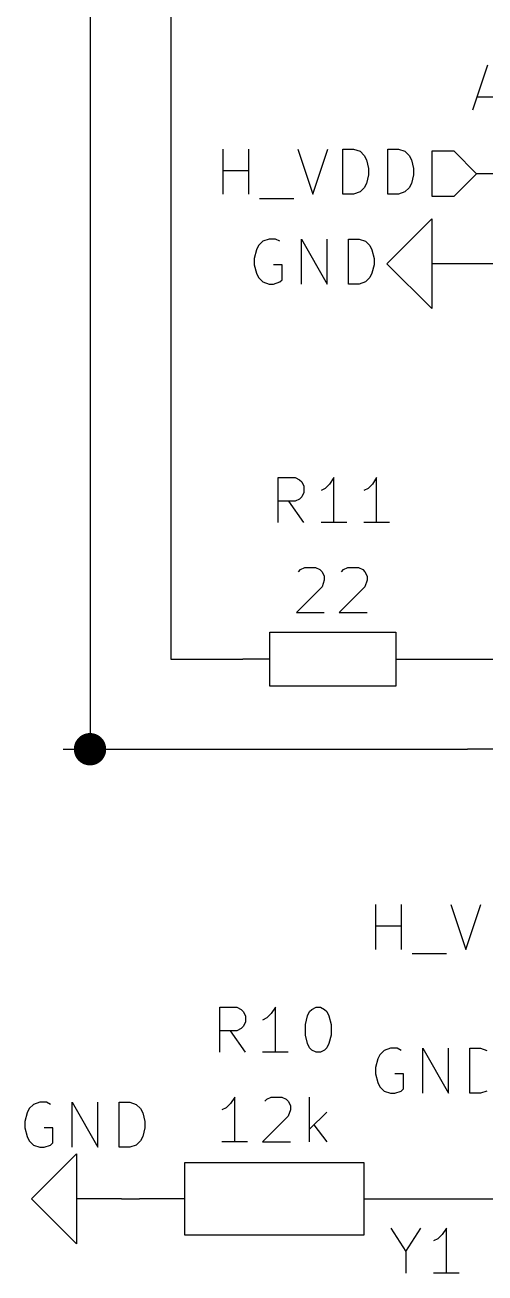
# Model space of a CAD drawing. Extents: x 0.4 to 16.1, y -11.3 to -0.4.
# Drawn here: x 1.338 to 1.849, y -3.253 to -1.864 of the extents above; entities that cross this region are included whole.
import ezdxf

# ---------------------------------------------------------------- set-up
doc = ezdxf.new("R2010")
doc.units = 0
doc.header["$MEASUREMENT"] = 0
for name, color, linetype in [('BROWN2', 54, 'CONTINUOUS'), ('CYAN2', 4, 'CONTINUOUS'), ('GREEN2', 3, 'CONTINUOUS'), ('RED2', 1, 'CONTINUOUS')]:
    doc.layers.add(name, color=color, linetype=linetype)

msp = doc.modelspace()

# ---------------------------------------------------------------- linework, layer by layer
at = {"layer": 'BROWN2', "linetype": 'CONTINUOUS'}
for p, q in [((1.55794, -2.05262), (1.55794, -2.00262)), ((1.58652, -2.05262), (1.58652, -2.00262)), ((1.64128, -2.00262), (1.65794, -2.05262)), ((1.65794, -2.05262), (1.67461, -2.00262)), ((1.69128, -2.05262), (1.69128, -2.00262)), ((1.69128, -2.00262), (1.70318, -2.00262)), ((1.70318, -2.00262), (1.71032, -2.005)), ((1.71032, -2.005), (1.71509, -2.00976)), ((1.71509, -2.00976), (1.71747, -2.01452)), ((1.74128, -2.05262), (1.74128, -2.00262)), ((1.74128, -2.00262), (1.75318, -2.00262)), ((1.75318, -2.00262), (1.76032, -2.005)), ((1.76032, -2.005), (1.76509, -2.00976)), ((1.76509, -2.00976), (1.76747, -2.01452)), ((1.815, -2.005), (1.79, -2.005)), ((1.79, -2.005), (1.79, -2.055)), ((1.84, -2.03), (1.815, -2.005)), ((1.55794, -2.02643), (1.58652, -2.02643)), ((1.71747, -2.01452), (1.71985, -2.02405)), ((1.71985, -2.02405), (1.71985, -2.03119)), ((1.76747, -2.01452), (1.76985, -2.02405)), ((1.76985, -2.02405), (1.76985, -2.03119)), ((1.71985, -2.03119), (1.71747, -2.04071)), ((1.76985, -2.03119), (1.76747, -2.04071)), ((1.815, -2.055), (1.84, -2.03)), ((1.70318, -2.05262), (1.69128, -2.05262)), ((1.71032, -2.05024), (1.70318, -2.05262)), ((1.71509, -2.04547), (1.71032, -2.05024)), ((1.71747, -2.04071), (1.71509, -2.04547)), ((1.75318, -2.05262), (1.74128, -2.05262)), ((1.76032, -2.05024), (1.75318, -2.05262)), ((1.76509, -2.04547), (1.76032, -2.05024)), ((1.76747, -2.04071), (1.76509, -2.04547)), ((1.59842, -2.05738), (1.63652, -2.05738)), ((1.79, -2.055), (1.815, -2.055)), ((1.72794, -2.89262), (1.72794, -2.84262)), ((1.75652, -2.89262), (1.75652, -2.84262)), ((1.81128, -2.84262), (1.82794, -2.89262)), ((1.82794, -2.89262), (1.84461, -2.84262)), ((1.72794, -2.86643), (1.75652, -2.86643)), ((1.76842, -2.89738), (1.80652, -2.89738))]:
    msp.add_line(p, q, dxfattribs=at)
at = {"layer": 'CYAN2', "linetype": 'CONTINUOUS'}
for p, q in [((1.83595, -1.95883), (1.85262, -1.90883)), ((1.84071, -1.94454), (1.86452, -1.94454)), ((1.59741, -2.10976), (1.59503, -2.11452)), ((1.60217, -2.105), (1.59741, -2.10976)), ((1.60931, -2.10261), (1.60217, -2.105)), ((1.61646, -2.10261), (1.60931, -2.10261)), ((1.62122, -2.105), (1.61646, -2.10261)), ((1.64503, -2.15261), (1.64503, -2.10261)), ((1.64503, -2.10261), (1.6736, -2.15261)), ((1.6736, -2.15261), (1.6736, -2.10261)), ((1.69741, -2.15261), (1.69741, -2.10261)), ((1.69741, -2.10261), (1.70931, -2.10261)), ((1.70931, -2.10261), (1.71646, -2.105)), ((1.71646, -2.105), (1.72122, -2.10976)), ((1.72122, -2.10976), (1.7236, -2.11452)), ((1.59503, -2.11452), (1.59265, -2.12404)), ((1.7236, -2.11452), (1.72598, -2.12404)), ((1.59265, -2.12404), (1.59265, -2.13119)), ((1.59265, -2.13119), (1.59503, -2.14071)), ((1.6236, -2.13119), (1.61407, -2.13119)), ((1.6236, -2.14785), (1.6236, -2.13119)), ((1.72598, -2.13119), (1.7236, -2.14071)), ((1.72598, -2.12404), (1.72598, -2.13119)), ((1.59503, -2.14071), (1.59741, -2.14547)), ((1.59741, -2.14547), (1.60217, -2.15023)), ((1.60217, -2.15023), (1.60931, -2.15261)), ((1.61407, -2.15261), (1.62122, -2.15023)), ((1.62122, -2.15023), (1.6236, -2.14785)), ((1.71646, -2.15023), (1.70931, -2.15261)), ((1.72122, -2.14547), (1.71646, -2.15023)), ((1.7236, -2.14071), (1.72122, -2.14547)), ((1.60931, -2.15261), (1.61407, -2.15261)), ((1.70931, -2.15261), (1.69741, -2.15261)), ((1.61928, -2.41796), (1.61928, -2.36796)), ((1.61928, -2.36796), (1.63833, -2.36796)), ((1.63833, -2.36796), (1.64309, -2.37034)), ((1.64309, -2.37034), (1.64547, -2.37272)), ((1.64547, -2.37272), (1.64785, -2.37748)), ((1.68119, -2.36796), (1.67643, -2.3751)), ((1.68119, -2.41796), (1.68119, -2.36796)), ((1.72881, -2.36796), (1.72405, -2.3751)), ((1.72881, -2.41796), (1.72881, -2.36796)), ((1.64785, -2.38462), (1.64547, -2.38939)), ((1.64785, -2.37748), (1.64785, -2.38462)), ((1.67167, -2.37986), (1.6669, -2.38224)), ((1.67643, -2.3751), (1.67167, -2.37986)), ((1.71928, -2.37986), (1.71452, -2.38224)), ((1.72405, -2.3751), (1.71928, -2.37986)), ((1.63833, -2.39415), (1.61928, -2.39415)), ((1.64785, -2.41796), (1.63119, -2.39415)), ((1.64309, -2.39176), (1.63833, -2.39415)), ((1.64547, -2.38939), (1.64309, -2.39176)), ((1.69547, -2.41796), (1.6669, -2.41796)), ((1.74309, -2.41796), (1.71452, -2.41796)), ((1.6419, -2.47259), (1.64428, -2.47022)), ((1.64428, -2.47022), (1.64905, -2.46783)), ((1.64905, -2.46783), (1.66095, -2.46783)), ((1.66095, -2.46783), (1.66571, -2.47022)), ((1.66571, -2.47022), (1.66809, -2.47259)), ((1.68952, -2.47259), (1.6919, -2.47022)), ((1.6919, -2.47022), (1.69667, -2.46783)), ((1.69667, -2.46783), (1.70857, -2.46783)), ((1.70857, -2.46783), (1.71333, -2.47022)), ((1.71333, -2.47022), (1.71571, -2.47259)), ((1.66809, -2.47259), (1.67047, -2.47736)), ((1.67047, -2.48212), (1.66809, -2.48926)), ((1.67047, -2.47736), (1.67047, -2.48212)), ((1.71571, -2.47259), (1.71809, -2.47736)), ((1.71809, -2.48212), (1.71571, -2.48926)), ((1.71809, -2.47736), (1.71809, -2.48212)), ((1.66809, -2.48926), (1.63952, -2.51783)), ((1.71571, -2.48926), (1.68714, -2.51783)), ((1.63952, -2.51783), (1.67047, -2.51783)), ((1.68714, -2.51783), (1.71809, -2.51783)), ((1.55428, -3.00696), (1.55428, -2.95696)), ((1.55428, -2.95696), (1.57333, -2.95696)), ((1.57333, -2.95696), (1.57809, -2.95934)), ((1.57809, -2.95934), (1.58047, -2.96172)), ((1.58047, -2.96172), (1.58285, -2.96648)), ((1.58285, -2.96648), (1.58285, -2.97362)), ((1.60667, -2.96886), (1.6019, -2.97124)), ((1.61143, -2.9641), (1.60667, -2.96886)), ((1.61619, -2.95696), (1.61143, -2.9641)), ((1.61619, -3.00696), (1.61619, -2.95696)), ((1.64952, -2.976), (1.6519, -2.96648)), ((1.6519, -2.96648), (1.65428, -2.96172)), ((1.65428, -2.96172), (1.65667, -2.95934)), ((1.65667, -2.95934), (1.66143, -2.95696)), ((1.66143, -2.95696), (1.66619, -2.95696)), ((1.66619, -2.95696), (1.67095, -2.95934)), ((1.67095, -2.95934), (1.67333, -2.96172)), ((1.67333, -2.96172), (1.67571, -2.96648)), ((1.67571, -2.96648), (1.67809, -2.976)), ((1.57333, -2.98315), (1.55428, -2.98315)), ((1.58285, -3.00696), (1.56619, -2.98315)), ((1.57809, -2.98076), (1.57333, -2.98315)), ((1.58047, -2.97839), (1.57809, -2.98076)), ((1.58285, -2.97362), (1.58047, -2.97839)), ((1.64952, -2.98791), (1.64952, -2.976)), ((1.67809, -2.976), (1.67809, -2.98791)), ((1.6519, -2.99743), (1.64952, -2.98791)), ((1.65428, -3.00219), (1.6519, -2.99743)), ((1.67571, -2.99743), (1.67333, -3.00219)), ((1.67809, -2.98791), (1.67571, -2.99743)), ((1.63047, -3.00696), (1.6019, -3.00696)), ((1.65667, -3.00457), (1.65428, -3.00219)), ((1.66143, -3.00696), (1.65667, -3.00457)), ((1.66619, -3.00696), (1.66143, -3.00696)), ((1.67095, -3.00457), (1.66619, -3.00696)), ((1.67333, -3.00219), (1.67095, -3.00457)), ((1.73241, -3.00976), (1.73003, -3.01452)), ((1.73717, -3.005), (1.73241, -3.00976)), ((1.74431, -3.00261), (1.73717, -3.005)), ((1.75146, -3.00261), (1.74431, -3.00261)), ((1.75622, -3.005), (1.75146, -3.00261)), ((1.78003, -3.05261), (1.78003, -3.00261)), ((1.78003, -3.00261), (1.8086, -3.05261)), ((1.8086, -3.05261), (1.8086, -3.00261)), ((1.83241, -3.05261), (1.83241, -3.00261)), ((1.83241, -3.00261), (1.84431, -3.00261)), ((1.84431, -3.00261), (1.85146, -3.005)), ((1.73003, -3.01452), (1.72765, -3.02404)), ((1.72765, -3.02404), (1.72765, -3.03119)), ((1.72765, -3.03119), (1.73003, -3.04071)), ((1.7586, -3.03119), (1.74907, -3.03119)), ((1.7586, -3.04785), (1.7586, -3.03119)), ((1.73003, -3.04071), (1.73241, -3.04547)), ((1.73241, -3.04547), (1.73717, -3.05023)), ((1.73717, -3.05023), (1.74431, -3.05261)), ((1.74431, -3.05261), (1.74907, -3.05261)), ((1.74907, -3.05261), (1.75622, -3.05023)), ((1.75622, -3.05023), (1.7586, -3.04785)), ((1.84431, -3.05261), (1.83241, -3.05261)), ((1.85146, -3.05023), (1.84431, -3.05261)), ((1.34717, -3.065), (1.34241, -3.06976)), ((1.35431, -3.06261), (1.34717, -3.065)), ((1.36146, -3.06261), (1.35431, -3.06261)), ((1.36622, -3.065), (1.36146, -3.06261)), ((1.39003, -3.11261), (1.39003, -3.06261)), ((1.39003, -3.06261), (1.4186, -3.11261)), ((1.4186, -3.11261), (1.4186, -3.06261)), ((1.44241, -3.11261), (1.44241, -3.06261)), ((1.44241, -3.06261), (1.45431, -3.06261)), ((1.45431, -3.06261), (1.46146, -3.065)), ((1.46146, -3.065), (1.46622, -3.06976)), ((1.56619, -3.06398), (1.56142, -3.06874)), ((1.57094, -3.05683), (1.56619, -3.06398)), ((1.57094, -3.10683), (1.57094, -3.05683)), ((1.60428, -3.06159), (1.60666, -3.05922)), ((1.60666, -3.05922), (1.61142, -3.05683)), ((1.61142, -3.05683), (1.62333, -3.05683)), ((1.62333, -3.05683), (1.62809, -3.05922)), ((1.62809, -3.05922), (1.63047, -3.06159)), ((1.63047, -3.06159), (1.63285, -3.06636)), ((1.63285, -3.06636), (1.63285, -3.07112)), ((1.65428, -3.10683), (1.65428, -3.05683)), ((1.34003, -3.07452), (1.33765, -3.08404)), ((1.34241, -3.06976), (1.34003, -3.07452)), ((1.46622, -3.06976), (1.4686, -3.07452)), ((1.4686, -3.07452), (1.47098, -3.08404)), ((1.56142, -3.06874), (1.55666, -3.07112)), ((1.63047, -3.07826), (1.6019, -3.10683)), ((1.63285, -3.07112), (1.63047, -3.07826)), ((1.67333, -3.0735), (1.65428, -3.09255)), ((1.33765, -3.08404), (1.33765, -3.09119)), ((1.33765, -3.09119), (1.34003, -3.10071)), ((1.3686, -3.09119), (1.35907, -3.09119)), ((1.3686, -3.10785), (1.3686, -3.09119)), ((1.47098, -3.09119), (1.4686, -3.10071)), ((1.47098, -3.08404), (1.47098, -3.09119)), ((1.65904, -3.08779), (1.67333, -3.10683)), ((1.34003, -3.10071), (1.34241, -3.10547)), ((1.34241, -3.10547), (1.34717, -3.11023)), ((1.36622, -3.11023), (1.3686, -3.10785)), ((1.46622, -3.10547), (1.46146, -3.11023)), ((1.4686, -3.10071), (1.46622, -3.10547)), ((1.58523, -3.10683), (1.55666, -3.10683)), ((1.6019, -3.10683), (1.63285, -3.10683)), ((1.34717, -3.11023), (1.35431, -3.11261)), ((1.35431, -3.11261), (1.35907, -3.11261)), ((1.35907, -3.11261), (1.36622, -3.11023)), ((1.45431, -3.11261), (1.44241, -3.11261)), ((1.46146, -3.11023), (1.45431, -3.11261)), ((1.74452, -3.20261), (1.76119, -3.2288)), ((1.76119, -3.2288), (1.77785, -3.20261)), ((1.80643, -3.20261), (1.80167, -3.20976)), ((1.80643, -3.25261), (1.80643, -3.20261)), ((1.7969, -3.21452), (1.79214, -3.2169)), ((1.80167, -3.20976), (1.7969, -3.21452)), ((1.76119, -3.2288), (1.76119, -3.25261)), ((1.82071, -3.25261), (1.79214, -3.25261))]:
    msp.add_line(p, q, dxfattribs=at)
at = {"layer": 'GREEN2', "linetype": 'CONTINUOUS'}
for p, q in [((1.41, -1.09), (1.41, -2.67)), ((1.5, -1.19), (1.5, -2.57)), ((1.5, -2.57), (1.58, -2.57)), ((1.78, -2.57), (2.75, -2.57)), ((1.38, -2.67), (1.41, -2.67)), ((1.41, -2.67), (1.83, -2.67)), ((1.445, -3.17), (1.465, -3.17)), ((1.765, -3.17), (2.75, -3.17))]:
    msp.add_line(p, q, dxfattribs=at)
at = {"layer": 'GREEN2', "const_width": 0.018}
msp.add_lwpolyline([(1.401, -2.67, 1), (1.419, -2.67, 1)], format="xyb", close=True, dxfattribs=at)
at = {"layer": 'RED2', "linetype": 'CONTINUOUS'}
for p, q in [((1.94, -2.03), (1.84, -2.03)), ((1.74, -2.13), (1.79, -2.08)), ((1.79, -2.08), (1.79, -2.13)), ((1.79, -2.18), (1.74, -2.13)), ((1.84, -2.13), (1.79, -2.13)), ((1.79, -2.13), (1.79, -2.18)), ((1.94, -2.13), (1.84, -2.13)), ((1.61, -2.6), (1.61, -2.54)), ((1.61, -2.54), (1.75, -2.54)), ((1.75, -2.54), (1.75, -2.6)), ((1.61, -2.57), (1.58, -2.57)), ((1.75, -2.57), (1.78, -2.57)), ((1.75, -2.6), (1.61, -2.6)), ((1.86, -2.67), (1.83, -2.67)), ((1.345, -3.17), (1.395, -3.12)), ((1.395, -3.12), (1.395, -3.17)), ((1.715, -3.13), (1.515, -3.13)), ((1.515, -3.13), (1.515, -3.21)), ((1.715, -3.21), (1.715, -3.13)), ((1.395, -3.22), (1.345, -3.17)), ((1.445, -3.17), (1.395, -3.17)), ((1.395, -3.17), (1.395, -3.22)), ((1.515, -3.17), (1.465, -3.17)), ((1.715, -3.17), (1.765, -3.17)), ((1.515, -3.21), (1.715, -3.21))]:
    msp.add_line(p, q, dxfattribs=at)

doc.saveas('drawing.dxf')
